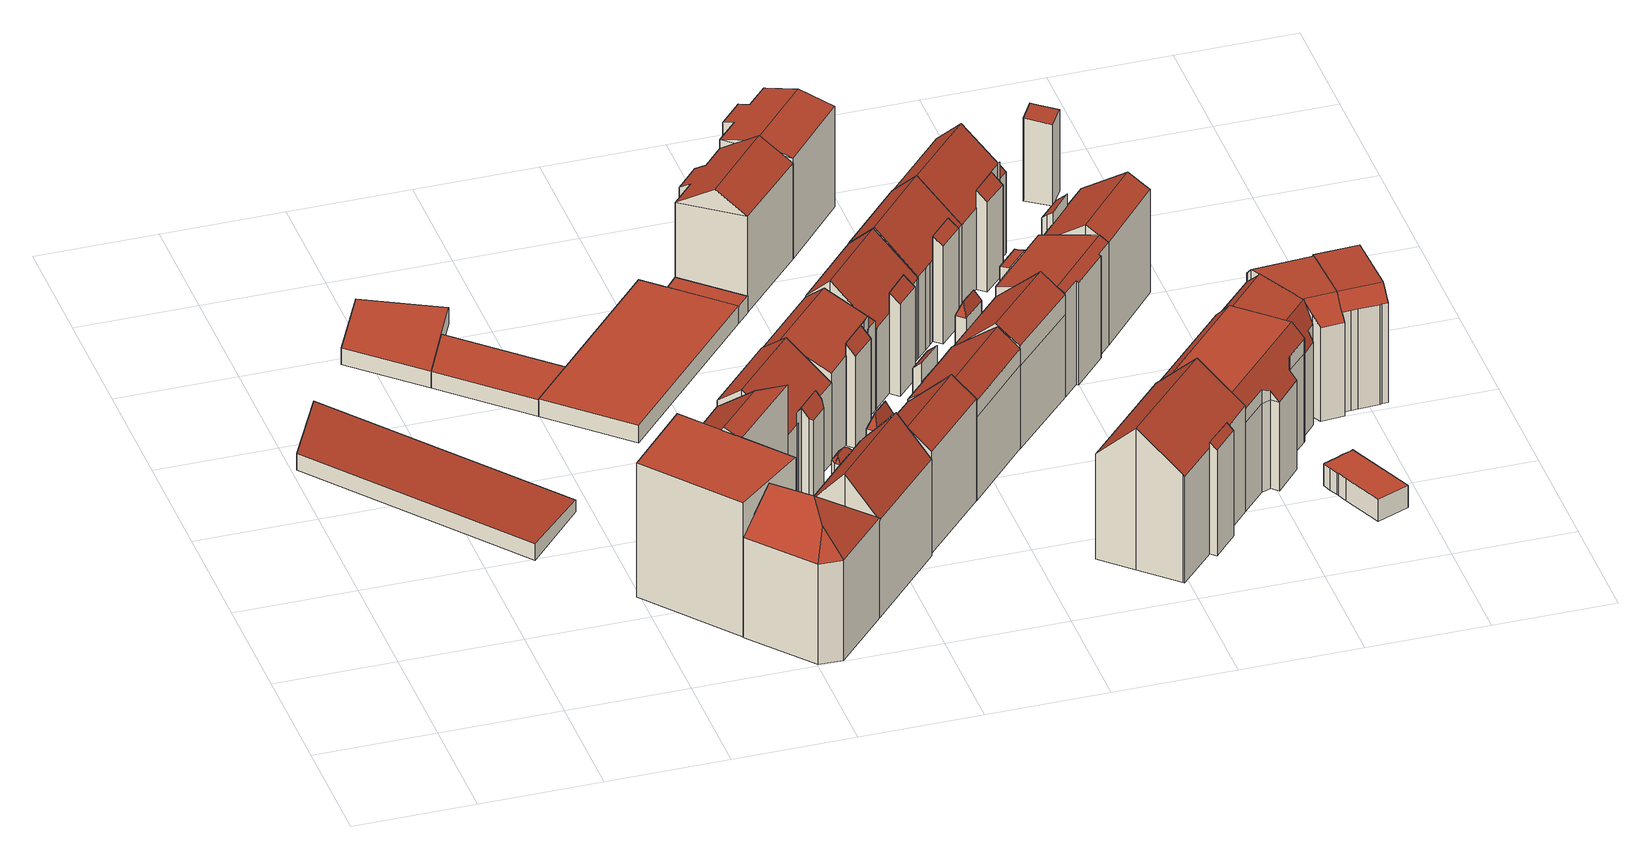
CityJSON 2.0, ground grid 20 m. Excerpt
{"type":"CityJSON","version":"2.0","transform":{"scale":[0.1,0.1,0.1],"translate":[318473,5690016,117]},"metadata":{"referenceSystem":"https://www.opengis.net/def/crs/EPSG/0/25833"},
"CityObjects":{
"building1":{"type":"Building","attributes":{"Dachtyp_tdc":"tdcPolyFlatRoof","Gemeindeschluessel":14713000,"Dachneigung":3.58,"QualitaetDacherkennung":73,"Geometrietyp2DReferenz":"3000","function":"31001_2000","roofType":"2100","measuredHeight":3},"geometry":[{"type":"MultiSurface","lod":"2","boundaries":[[[0,1,2,3]],[[1,4,5,2]],[[4,6,7,5]],[[6,0,3,7]],[[6,4,1,0]],[[3,2,5,7]]],"semantics":{"surfaces":[{"type":"WallSurface"},{"type":"RoofSurface"},{"type":"GroundSurface"}],"values":[0,0,0,0,1,2]}}]},
"building2":{"type":"Building","attributes":{"Gemeindeschluessel":14713000,"Geometrietyp2DReferenz":"3000","function":"31001_9998","roofType":"9999"},"children":["building2-1","building2-2"]},
"building2-1":{"type":"BuildingPart","attributes":{"Dachtyp_tdc":"tdcHipAndGableRoof","Dachneigung":43.99,"QualitaetDacherkennung":14,"Geometrietyp2DReferenz":"3000","roofType":"5000","measuredHeight":25},"parents":["building2"],"geometry":[{"type":"MultiSurface","lod":"2","boundaries":[[[8,9,10,11]],[[9,12,13,10]],[[12,14,15,13]],[[12,9,16]],[[9,8,17,18,16]],[[14,12,16,18,19]],[[11,10,13,15]],[[8,11,15,14]],[[19,18,17]],[[14,19,17,8]]],"semantics":{"surfaces":[{"type":"WallSurface"},{"type":"RoofSurface"},{"type":"GroundSurface"},{"type":"ClosureSurface"}],"values":[0,0,0,1,1,1,2,3,0,3]}}]},
"building2-2":{"type":"BuildingPart","attributes":{"Dachtyp_tdc":"tdcPolyFlatRoof","Dachneigung":0,"QualitaetDacherkennung":38,"Geometrietyp2DReferenz":"3000","roofType":"1000","measuredHeight":24.47},"parents":["building2"],"geometry":[{"type":"MultiSurface","lod":"2","boundaries":[[[20,21,22,23]],[[21,24,25,22]],[[24,26,8,11,25]],[[27,20,23,15,14]],[[27,19,17,26,24,21,20]],[[23,22,25,11,15]],[[14,19,27]],[[17,8,26]],[[14,15,11,8]],[[14,8,17,19]]],"semantics":{"surfaces":[{"type":"WallSurface"},{"type":"RoofSurface"},{"type":"GroundSurface"},{"type":"ClosureSurface"}],"values":[0,0,0,0,1,2,0,0,3,3]}}]},
"building3":{"type":"Building","attributes":{"Gemeindeschluessel":14713000,"Geometrietyp2DReferenz":"3000","function":"31001_9998","roofType":"9999"},"children":["building3-1","building3-2","building3-3"]},
"building3-1":{"type":"BuildingPart","attributes":{"Dachtyp_tdc":"tdcFreeFormRoof","Dachneigung":49.63,"QualitaetDacherkennung":25,"Geometrietyp2DReferenz":"3000","roofType":"5000","measuredHeight":18.82},"parents":["building3"],"geometry":[{"type":"MultiSurface","lod":"2","boundaries":[[[28,29,30,31]],[[29,32,33,30]],[[32,34,35,33]],[[34,36,37,35]],[[36,38,39,37]],[[38,40,41,39]],[[40,42,43,41]],[[44,45,42,40,38,46]],[[38,36,47,46]],[[36,34,48,47]],[[34,32,49,48]],[[32,29,28,50,51,49]],[[51,44,46,47,48,49]],[[31,30,33,35,37,39,41,43,52,53,54]],[[45,43,42]],[[52,43,45,44]],[[53,52,44,51]],[[50,54,53,51]],[[31,54,50,28]]],"semantics":{"surfaces":[{"type":"WallSurface"},{"type":"RoofSurface"},{"type":"GroundSurface"},{"type":"ClosureSurface"}],"values":[0,0,0,0,0,0,0,1,1,1,1,1,1,2,3,3,3,3,3]}}]},
"building3-2":{"type":"BuildingPart","attributes":{"Dachtyp_tdc":"tdcGableRoof","Dachneigung":49.29,"QualitaetDacherkennung":60,"Geometrietyp2DReferenz":"3000","roofType":"3100","measuredHeight":24.41},"parents":["building3"],"geometry":[{"type":"MultiSurface","lod":"2","boundaries":[[[55,56,28,31,57]],[[58,59,60,43,42]],[[59,61,62,60]],[[61,63,64,62]],[[63,65,66,64]],[[65,67,68,66]],[[67,69,70,68]],[[65,63,61,59,58,71,72,56,55,73,74]],[[74,75,69,67,65]],[[76,57,31,54,53,52,43,60,62,64,66,68,70]],[[73,77,74]],[[55,57,76,77,73]],[[50,28,56,72]],[[50,54,31,28]],[[71,45,44,51,50,72]],[[45,43,52,44]],[[44,52,53,51]],[[51,53,54,50]],[[58,42,45,71]],[[42,43,45]],[[77,75,74]],[[70,69,75,77,76]]],"semantics":{"surfaces":[{"type":"WallSurface"},{"type":"RoofSurface"},{"type":"GroundSurface"},{"type":"ClosureSurface"}],"values":[0,0,0,0,0,0,0,1,1,2,0,3,0,3,0,3,3,3,0,3,0,3]}}]},
"building3-3":{"type":"BuildingPart","attributes":{"Dachtyp_tdc":"tdcFreeFormRoof","Dachneigung":40.42,"QualitaetDacherkennung":29,"Geometrietyp2DReferenz":"3000","roofType":"5000","measuredHeight":24.44},"parents":["building3"],"geometry":[{"type":"MultiSurface","lod":"2","boundaries":[[[78,79,80,81]],[[79,82,83,80]],[[82,84,85,83]],[[84,86,87,85]],[[86,88,55,57,87]],[[89,90,91,70,69]],[[90,92,93,91]],[[92,94,95,93]],[[94,96,97,95]],[[96,78,81,97]],[[92,90,98]],[[90,89,99,98]],[[89,75,77,73,88,86,84,82,79,78,96,99]],[[96,94,92,98,99]],[[81,80,83,85,87,57,76,70,91,93,95,97]],[[69,75,89]],[[73,55,88]],[[76,57,55,73,77]],[[69,70,76,77,75]]],"semantics":{"surfaces":[{"type":"WallSurface"},{"type":"RoofSurface"},{"type":"GroundSurface"},{"type":"ClosureSurface"}],"values":[0,0,0,0,0,0,0,0,0,0,1,1,1,1,2,0,0,3,3]}}]},
"building4":{"type":"Building","attributes":{"Gemeindeschluessel":14713000,"Geometrietyp2DReferenz":"3000","function":"31001_9998","roofType":"9999"},"children":["building4-1","building4-2","building4-3","building4-4"]},
"building4-1":{"type":"BuildingPart","attributes":{"Dachtyp_tdc":"tdcPolyFlatRoof","Dachneigung":0,"QualitaetDacherkennung":16,"Geometrietyp2DReferenz":"3000","roofType":"1000","measuredHeight":3.11},"parents":["building4"],"geometry":[{"type":"MultiSurface","lod":"2","boundaries":[[[100,101,102,103]],[[104,105,106,107]],[[105,100,103,106]],[[105,104,101,100]],[[103,102,107,106]],[[107,102,101,104]]],"semantics":{"surfaces":[{"type":"WallSurface"},{"type":"RoofSurface"},{"type":"GroundSurface"},{"type":"ClosureSurface"}],"values":[0,0,0,1,2,3]}}]},
"building4-2":{"type":"BuildingPart","attributes":{"Dachtyp_tdc":"tdcPolyFlatRoof","Dachneigung":0,"QualitaetDacherkennung":16,"Geometrietyp2DReferenz":"3000","roofType":"1000","measuredHeight":3.15},"parents":["building4"],"geometry":[{"type":"MultiSurface","lod":"2","boundaries":[[[108,109,110,102,101]],[[109,111,112,113,110]],[[114,115,116,117,118]],[[115,119,104,107,116]],[[119,115,114,111,109,108]],[[102,110,113,117,116,107]],[[118,112,111,114]],[[118,117,113,112]],[[101,104,119,108]],[[101,102,107,104]]],"semantics":{"surfaces":[{"type":"WallSurface"},{"type":"RoofSurface"},{"type":"GroundSurface"},{"type":"ClosureSurface"}],"values":[0,0,0,0,1,2,0,3,0,3]}}]},
"building4-3":{"type":"BuildingPart","attributes":{"Dachtyp_tdc":"tdcPolyFlatRoof","Dachneigung":0,"QualitaetDacherkennung":29,"Geometrietyp2DReferenz":"3000","roofType":"1000","measuredHeight":3},"parents":["building4"],"geometry":[{"type":"MultiSurface","lod":"2","boundaries":[[[120,121,122,123]],[[120,124,125,121]],[[124,126,127,125]],[[126,128,129,127]],[[128,126,124,120,123]],[[122,121,125,127,129]],[[123,122,129,128]]],"semantics":{"surfaces":[{"type":"WallSurface"},{"type":"RoofSurface"},{"type":"GroundSurface"},{"type":"ClosureSurface"}],"values":[0,0,0,0,1,2,3]}}]},
"building4-4":{"type":"BuildingPart","attributes":{"Dachtyp_tdc":"tdcPolyFlatRoof","Dachneigung":0,"QualitaetDacherkennung":75,"Geometrietyp2DReferenz":"3000","roofType":"1000","measuredHeight":3},"parents":["building4"],"geometry":[{"type":"MultiSurface","lod":"2","boundaries":[[[112,123,122,113]],[[128,118,117,129]],[[118,128,123,112]],[[113,122,129,117]],[[129,122,123,128]],[[113,117,118,112]]],"semantics":{"surfaces":[{"type":"WallSurface"},{"type":"RoofSurface"},{"type":"GroundSurface"},{"type":"ClosureSurface"}],"values":[0,0,1,2,3,3]}}]},
"building5":{"type":"Building","attributes":{"Gemeindeschluessel":14713000,"Geometrietyp2DReferenz":"3000","function":"31001_9998","roofType":"9999"},"children":["building5-1","building5-2"]},
"building5-1":{"type":"BuildingPart","attributes":{"Dachtyp_tdc":"tdcGableRoof","Dachneigung":38.69,"QualitaetDacherkennung":55,"Geometrietyp2DReferenz":"3000","roofType":"3100","measuredHeight":20.62},"parents":["building5"],"geometry":[{"type":"MultiSurface","lod":"2","boundaries":[[[130,131,132,133]],[[131,134,135,132]],[[134,136,137,135]],[[136,138,139,137]],[[138,140,141,139]],[[140,142,143,141]],[[142,144,145,143]],[[144,146,147,145]],[[140,138,136,134]],[[134,131,130,146,144,142,140]],[[147,133,132,135,137,139,141,143,145]],[[133,147,146,130]]],"semantics":{"surfaces":[{"type":"WallSurface"},{"type":"RoofSurface"},{"type":"GroundSurface"},{"type":"ClosureSurface"}],"values":[0,0,0,0,0,0,0,0,1,1,2,3]}}]},
"building5-2":{"type":"BuildingPart","attributes":{"Dachtyp_tdc":"tdcPolyFlatRoof","Dachneigung":48.21,"QualitaetDacherkennung":43,"Geometrietyp2DReferenz":"3000","roofType":"2100","measuredHeight":16.77},"parents":["building5"],"geometry":[{"type":"MultiSurface","lod":"2","boundaries":[[[148,149,150,151]],[[149,152,130,133,150]],[[153,154,155,147,146]],[[154,156,157,155]],[[156,158,159,157]],[[158,148,151,159]],[[158,156,154,153,152,149,148]],[[151,150,133,147,155,157,159]],[[146,130,152,153]],[[146,147,133,130]]],"semantics":{"surfaces":[{"type":"WallSurface"},{"type":"RoofSurface"},{"type":"GroundSurface"},{"type":"ClosureSurface"}],"values":[0,0,0,0,0,0,1,2,0,3]}}]},
"building6":{"type":"Building","attributes":{"Gemeindeschluessel":14713000,"Geometrietyp2DReferenz":"3000","function":"31001_9998","roofType":"9999"},"children":["building6-1","building6-2"]},
"building6-1":{"type":"BuildingPart","attributes":{"Dachtyp_tdc":"tdcGableRoof","Dachneigung":43.84,"QualitaetDacherkennung":47,"Geometrietyp2DReferenz":"3000","roofType":"3100","measuredHeight":21.69},"parents":["building6"],"geometry":[{"type":"MultiSurface","lod":"2","boundaries":[[[160,161,162,163]],[[161,164,165,162]],[[164,166,167,165]],[[168,169,170,171]],[[169,172,173,170]],[[172,174,175,173]],[[174,176,177,175]],[[176,160,163,177]],[[172,169,168,166,164,161,160]],[[160,176,174,172]],[[163,162,165,167,171,170,173,175,177]],[[171,167,166,168]]],"semantics":{"surfaces":[{"type":"WallSurface"},{"type":"RoofSurface"},{"type":"GroundSurface"},{"type":"ClosureSurface"}],"values":[0,0,0,0,0,0,0,0,1,1,2,3]}}]},
"building6-2":{"type":"BuildingPart","attributes":{"Dachtyp_tdc":"tdcFreeFormRoof","Dachneigung":71.15,"QualitaetDacherkennung":25,"Geometrietyp2DReferenz":"3000","roofType":"5000","measuredHeight":18.18},"parents":["building6"],"geometry":[{"type":"MultiSurface","lod":"2","boundaries":[[[178,179,180,167,166]],[[179,181,182,180]],[[181,183,168,171,182]],[[184,183,181]],[[185,184,181,179]],[[185,179,178]],[[184,185,178,183]],[[167,180,182,171]],[[166,168,183,178]],[[166,167,171,168]]],"semantics":{"surfaces":[{"type":"WallSurface"},{"type":"RoofSurface"},{"type":"GroundSurface"},{"type":"ClosureSurface"}],"values":[0,0,0,1,1,1,1,2,0,3]}}]},
"building7":{"type":"Building","attributes":{"Gemeindeschluessel":14713000,"Geometrietyp2DReferenz":"3000","function":"31001_9998","roofType":"9999"},"children":["building7-1","building7-2"]},
"building7-1":{"type":"BuildingPart","attributes":{"Dachtyp_tdc":"tdcGableRoof","Dachneigung":22.22,"QualitaetDacherkennung":36,"Geometrietyp2DReferenz":"3000","roofType":"3100","measuredHeight":19.84},"parents":["building7"],"geometry":[{"type":"MultiSurface","lod":"2","boundaries":[[[186,187,143,188]],[[187,189,190,143]],[[189,191,139,190]],[[191,192,193,139]],[[192,194,195,193]],[[194,196,197,195]],[[196,198,199,197]],[[194,192,191,189]],[[189,187,186,198,196,194]],[[188,143,190,139,193,195,197,199]],[[186,188,199,198]]],"semantics":{"surfaces":[{"type":"WallSurface"},{"type":"RoofSurface"},{"type":"GroundSurface"},{"type":"ClosureSurface"}],"values":[0,0,0,0,0,0,0,1,1,2,3]}}]},
"building7-2":{"type":"BuildingPart","attributes":{"Dachtyp_tdc":"tdcPolyFlatRoof","Dachneigung":48.22,"QualitaetDacherkennung":50,"Geometrietyp2DReferenz":"3000","roofType":"2100","measuredHeight":18.61},"parents":["building7"],"geometry":[{"type":"MultiSurface","lod":"2","boundaries":[[[200,186,188]],[[201,199,198]],[[201,202,203,199]],[[202,204,205,203]],[[204,206,207,205]],[[206,208,209,207]],[[208,200,188,209]],[[208,206,204,202,201,200]],[[188,199,203,205,207,209]],[[198,186,200,201]],[[198,199,188,186]]],"semantics":{"surfaces":[{"type":"WallSurface"},{"type":"RoofSurface"},{"type":"GroundSurface"},{"type":"ClosureSurface"}],"values":[0,0,0,0,0,0,0,1,2,0,3]}}]},
"building8":{"type":"Building","attributes":{"Dachtyp_tdc":"tdcFreeFormRoof","Gemeindeschluessel":14713000,"Dachneigung":32.66,"QualitaetDacherkennung":63,"Geometrietyp2DReferenz":"3000","function":"31001_9998","roofType":"5000","measuredHeight":20.8},"geometry":[{"type":"MultiSurface","lod":"2","boundaries":[[[210,211,212,213]],[[211,214,215,212]],[[214,216,217,215]],[[216,218,219,217]],[[218,220,221,219]],[[220,222,223,221]],[[222,224,225,223]],[[224,210,213,225]],[[226,220,218,216,214,211,210,227]],[[224,222,226,227]],[[222,220,226]],[[210,224,227]],[[213,212,215,217,219,221,223,225]]],"semantics":{"surfaces":[{"type":"WallSurface"},{"type":"RoofSurface"},{"type":"GroundSurface"}],"values":[0,0,0,0,0,0,0,0,1,1,0,0,2]}}]},
"building9":{"type":"Building","attributes":{"Gemeindeschluessel":14713000,"Geometrietyp2DReferenz":"3000","function":"31001_9998","roofType":"9999"},"children":["building9-1","building9-2"]},
"building9-1":{"type":"BuildingPart","attributes":{"Dachtyp_tdc":"tdcGableRoof","Dachneigung":37.8,"QualitaetDacherkennung":38,"Geometrietyp2DReferenz":"3000","roofType":"3100","measuredHeight":21.15},"parents":["building9"],"geometry":[{"type":"MultiSurface","lod":"2","boundaries":[[[228,229,230]],[[231,232,233,234,235,236,237,238]],[[239,240,232,231]],[[240,241,233,232]],[[241,242,234,233]],[[242,243,235,234]],[[243,228,236,235]],[[228,230,237,236]],[[230,244,238,237]],[[244,229,228,245,246,247,248,249]],[[250,246,245,251]],[[242,250,251,243]],[[243,251,245,228]],[[241,247,246,250,242]],[[239,249,248,240]],[[244,249,239]],[[240,248,247,241]],[[230,229,244]],[[239,231,238,244]]],"semantics":{"surfaces":[{"type":"WallSurface"},{"type":"GroundSurface"},{"type":"RoofSurface"},{"type":"ClosureSurface"}],"values":[0,1,0,0,0,0,0,0,0,2,2,0,0,0,0,0,0,0,3]}}]},
"building9-2":{"type":"BuildingPart","attributes":{"Dachtyp_tdc":"tdcPolyFlatRoof","Dachneigung":44.53,"QualitaetDacherkennung":25,"Geometrietyp2DReferenz":"3000","roofType":"2100","measuredHeight":18.75},"parents":["building9"],"geometry":[{"type":"MultiSurface","lod":"2","boundaries":[[[252,253,239,231,254]],[[255,256,257,238,244]],[[256,252,254,257]],[[256,255,253,252]],[[254,231,238,257]],[[244,239,253,255]],[[244,238,231,239]]],"semantics":{"surfaces":[{"type":"WallSurface"},{"type":"RoofSurface"},{"type":"GroundSurface"},{"type":"ClosureSurface"}],"values":[0,0,0,1,2,0,3]}}]},
"building10":{"type":"Building","attributes":{"Gemeindeschluessel":14713000,"Geometrietyp2DReferenz":"3000","function":"31001_9998","roofType":"9999"},"children":["building10-1","building10-2"]},
"building10-1":{"type":"BuildingPart","attributes":{"Dachtyp_tdc":"tdcGableRoof","Dachneigung":41.96,"QualitaetDacherkennung":54,"Geometrietyp2DReferenz":"3000","roofType":"3100","measuredHeight":21.37},"parents":["building10"],"geometry":[{"type":"MultiSurface","lod":"2","boundaries":[[[258,259,260,261]],[[259,262,263,260]],[[262,264,265,263]],[[266,267,268,269]],[[267,270,197,268]],[[270,271,272,197]],[[271,273,193,272]],[[273,274,275,193]],[[274,258,261,275]],[[271,270,267,266,276,264,262,259,258]],[[258,274,273,271]],[[261,260,263,265,277,269,268,197,272,193,275]],[[277,265,264,276]],[[266,269,277,276]]],"semantics":{"surfaces":[{"type":"WallSurface"},{"type":"RoofSurface"},{"type":"GroundSurface"},{"type":"ClosureSurface"}],"values":[0,0,0,0,0,0,0,0,0,1,1,2,3,3]}}]},
"building10-2":{"type":"BuildingPart","attributes":{"Dachtyp_tdc":"tdcPolyFlatRoof","Dachneigung":41.99,"QualitaetDacherkennung":44,"Geometrietyp2DReferenz":"3000","roofType":"2100","measuredHeight":18.37},"parents":["building10"],"geometry":[{"type":"MultiSurface","lod":"2","boundaries":[[[278,279,266,269,280]],[[281,282,283,265,264]],[[282,278,280,283]],[[282,281,284,279,278]],[[280,269,277,265,283]],[[276,266,279,284]],[[276,277,269,266]],[[281,264,276,284]],[[264,265,277,276]]],"semantics":{"surfaces":[{"type":"WallSurface"},{"type":"RoofSurface"},{"type":"GroundSurface"},{"type":"ClosureSurface"}],"values":[0,0,0,1,2,0,3,0,3]}}]},
"building11":{"type":"Building","attributes":{"Dachtyp_tdc":"tdcFreeFormRoof","Gemeindeschluessel":14713000,"Dachneigung":14.05,"QualitaetDacherkennung":75,"Geometrietyp2DReferenz":"3000","function":"31001_9998","roofType":"5000","measuredHeight":19.74},"geometry":[{"type":"MultiSurface","lod":"2","boundaries":[[[285,286,287,221]],[[286,288,289,287]],[[288,290,291,289]],[[290,292,293,291]],[[292,294,295,293]],[[294,296,297,295]],[[296,298,299,297]],[[298,300,223,299]],[[300,285,221,223]],[[300,298,301,302]],[[301,296,294,292,290,288,286,285,302]],[[298,296,301]],[[285,300,302]],[[221,287,289,291,293,295,297,299,223]]],"semantics":{"surfaces":[{"type":"WallSurface"},{"type":"RoofSurface"},{"type":"GroundSurface"}],"values":[0,0,0,0,0,0,0,0,0,1,1,0,0,2]}}]},
"building12":{"type":"Building","attributes":{"Gemeindeschluessel":14713000,"Geometrietyp2DReferenz":"3000","function":"31001_9998","roofType":"9999"},"children":["building12-1","building12-2"]},
"building12-1":{"type":"BuildingPart","attributes":{"Dachtyp_tdc":"tdcGableRoof","Dachneigung":42.07,"QualitaetDacherkennung":59,"Geometrietyp2DReferenz":"3000","roofType":"3100","measuredHeight":21.67},"parents":["building12"],"geometry":[{"type":"MultiSurface","lod":"2","boundaries":[[[303,304,305,306]],[[304,307,308,305]],[[307,309,310,308]],[[309,311,312,310]],[[311,313,314,312]],[[313,315,316,314]],[[315,317,318,319,320,307,321,303]],[[322,320,319,323]],[[309,322,323,311]],[[311,323,319,318,313]],[[307,320,322,309]],[[303,321,304]],[[304,321,307]],[[313,318,317,315]],[[306,305,308,310,312,314,316]],[[306,316,315,303]]],"semantics":{"surfaces":[{"type":"WallSurface"},{"type":"RoofSurface"},{"type":"GroundSurface"},{"type":"ClosureSurface"}],"values":[0,0,0,0,0,0,1,1,0,0,0,0,0,0,2,3]}}]},
"building12-2":{"type":"BuildingPart","attributes":{"Dachtyp_tdc":"tdcFreeFormRoof","Dachneigung":66.13,"QualitaetDacherkennung":23,"Geometrietyp2DReferenz":"3000","roofType":"5000","measuredHeight":19.52},"parents":["building12"],"geometry":[{"type":"MultiSurface","lod":"2","boundaries":[[[324,325,326]],[[327,324,326,328]],[[316,329,330,306]],[[326,325,329,316,315]],[[325,331,330,329]],[[331,328,303,306,330]],[[327,328,331]],[[324,327,331,325]],[[315,303,328,326]],[[315,316,306,303]]],"semantics":{"surfaces":[{"type":"RoofSurface"},{"type":"GroundSurface"},{"type":"WallSurface"},{"type":"ClosureSurface"}],"values":[0,0,1,2,2,2,0,0,2,3]}}]},
"building13":{"type":"Building","attributes":{"Gemeindeschluessel":14713000,"Geometrietyp2DReferenz":"3000","function":"31001_9998","roofType":"9999"},"children":["building13-1","building13-2"]},
"building13-1":{"type":"BuildingPart","attributes":{"Dachtyp_tdc":"tdcPolyFlatRoof","Dachneigung":35.96,"QualitaetDacherkennung":47,"Geometrietyp2DReferenz":"3000","roofType":"2100","measuredHeight":19.1},"parents":["building13"],"geometry":[{"type":"MultiSurface","lod":"2","boundaries":[[[332,333,334,335,336]],[[337,338,339,340,341]],[[338,332,336,339]],[[338,337,333,332]],[[336,335,340,339]],[[341,334,333,337]],[[341,340,335,334]]],"semantics":{"surfaces":[{"type":"WallSurface"},{"type":"RoofSurface"},{"type":"GroundSurface"},{"type":"ClosureSurface"}],"values":[0,0,0,1,2,0,3]}}]},
"building13-2":{"type":"BuildingPart","attributes":{"Dachtyp_tdc":"tdcGableRoof","Dachneigung":42.05,"QualitaetDacherkennung":52,"Geometrietyp2DReferenz":"3000","roofType":"3100","measuredHeight":21.52},"parents":["building13"],"geometry":[{"type":"MultiSurface","lod":"2","boundaries":[[[342,343,344,345]],[[343,346,347,344]],[[346,341,340,347]],[[334,348,349,335]],[[348,350,351,349]],[[350,352,260,351]],[[352,353,354,260]],[[353,355,275,354]],[[355,356,357,275]],[[356,342,345,357]],[[353,352,350,348,334,341,346,343,342]],[[342,356,355,353]],[[345,344,347,340,335,349,351,260,354,275,357]],[[334,335,340,341]]],"semantics":{"surfaces":[{"type":"WallSurface"},{"type":"RoofSurface"},{"type":"GroundSurface"},{"type":"ClosureSurface"}],"values":[0,0,0,0,0,0,0,0,0,0,1,1,2,3]}}]},
"building14":{"type":"Building","attributes":{"Gemeindeschluessel":14713000,"Geometrietyp2DReferenz":"3000","function":"31001_9998","roofType":"9999"},"children":["building14-1","building14-2"]},
"building14-1":{"type":"BuildingPart","attributes":{"Dachtyp_tdc":"tdcPolyFlatRoof","Dachneigung":39.94,"QualitaetDacherkennung":21,"Geometrietyp2DReferenz":"3000","roofType":"2100","measuredHeight":20.25},"parents":["building14"],"geometry":[{"type":"MultiSurface","lod":"2","boundaries":[[[358,359,360,361]],[[359,362,360]],[[363,364,365,366,367]],[[364,358,361,365]],[[364,363,368,359,358]],[[361,360,366,365]],[[368,369,362,359]],[[369,366,360,362]],[[363,367,369,368]],[[367,366,369]]],"semantics":{"surfaces":[{"type":"WallSurface"},{"type":"RoofSurface"},{"type":"GroundSurface"},{"type":"ClosureSurface"}],"values":[0,0,0,0,1,2,0,3,0,3]}}]},
"building14-2":{"type":"BuildingPart","attributes":{"Dachtyp_tdc":"tdcGableRoof","Dachneigung":38.49,"QualitaetDacherkennung":33,"Geometrietyp2DReferenz":"3000","roofType":"3100","measuredHeight":25.64},"parents":["building14"],"geometry":[{"type":"MultiSurface","lod":"2","boundaries":[[[362,370,371,360]],[[370,372,373,371]],[[372,374,375,373]],[[374,376,377,375]],[[376,378,379,377]],[[378,380,381,379]],[[380,382,383,381]],[[382,367,366,383]],[[380,378,376,374]],[[374,372,370,362,369,367,382,380]],[[360,371,373,375,377,379,381,383,366]],[[362,360,366,369]],[[366,367,369]]],"semantics":{"surfaces":[{"type":"WallSurface"},{"type":"RoofSurface"},{"type":"GroundSurface"},{"type":"ClosureSurface"}],"values":[0,0,0,0,0,0,0,0,1,1,2,3,3]}}]},
"building15":{"type":"Building","attributes":{"Gemeindeschluessel":14713000,"Geometrietyp2DReferenz":"3000","function":"31001_9998","roofType":"9999"},"children":["building15-1","building15-2"]},
"building15-1":{"type":"BuildingPart","attributes":{"Dachtyp_tdc":"tdcPolyFlatRoof","Dachneigung":9.57,"QualitaetDacherkennung":28,"Geometrietyp2DReferenz":"3000","roofType":"2100","measuredHeight":17.06},"parents":["building15"],"geometry":[{"type":"MultiSurface","lod":"2","boundaries":[[[384,385,386,387,388]],[[385,389,390,386]],[[389,391,392,390]],[[391,393,394,395,392]],[[393,391,389,385,384]],[[387,386,390,392,395]],[[384,388,394,393]],[[388,387,395,394]]],"semantics":{"surfaces":[{"type":"WallSurface"},{"type":"RoofSurface"},{"type":"GroundSurface"},{"type":"ClosureSurface"}],"values":[0,0,0,0,1,2,0,3]}}]},
"building15-2":{"type":"BuildingPart","attributes":{"Dachtyp_tdc":"tdcGableRoof","Dachneigung":15.75,"QualitaetDacherkennung":38,"Geometrietyp2DReferenz":"3000","roofType":"3100","measuredHeight":19.72},"parents":["building15"],"geometry":[{"type":"MultiSurface","lod":"2","boundaries":[[[394,396,397,395]],[[396,398,399,397]],[[398,400,401,399]],[[400,402,403,401]],[[402,404,405,403]],[[404,406,407,405]],[[406,408,409,407]],[[408,410,411,409]],[[410,412,413,411]],[[412,414,310,413]],[[414,415,416,310]],[[415,417,308,416]],[[417,418,387,308]],[[418,388,387]],[[415,414,412,410,408,406,404,402]],[[402,400,398,396,394,388,418,417,415]],[[395,397,399,401,403,405,407,409,411,413,310,416,308,387]],[[394,395,387,388]]],"semantics":{"surfaces":[{"type":"WallSurface"},{"type":"RoofSurface"},{"type":"GroundSurface"},{"type":"ClosureSurface"}],"values":[0,0,0,0,0,0,0,0,0,0,0,0,0,0,1,1,2,3]}}]},
"building16":{"type":"Building","attributes":{"Gemeindeschluessel":14713000,"Geometrietyp2DReferenz":"3000","function":"31001_9998","roofType":"9999"},"children":["building16-1","building16-2"]},
"building16-1":{"type":"BuildingPart","attributes":{"Dachtyp_tdc":"tdcGableRoof","Dachneigung":41.78,"QualitaetDacherkennung":59,"Geometrietyp2DReferenz":"3000","roofType":"3100","measuredHeight":21.43},"parents":["building16"],"geometry":[{"type":"MultiSurface","lod":"2","boundaries":[[[419,420,421]],[[420,422,344,421]],[[422,423,345,344]],[[423,424,357,345]],[[424,425,426,357]],[[425,427,428,426]],[[427,429,430,428]],[[429,431,432,430]],[[427,425,424,423]],[[423,422,420,419,431,429,427]],[[421,344,345,357,426,428,430,432]],[[419,421,432,431]]],"semantics":{"surfaces":[{"type":"WallSurface"},{"type":"RoofSurface"},{"type":"GroundSurface"},{"type":"ClosureSurface"}],"values":[0,0,0,0,0,0,0,0,1,1,2,3]}}]},
"building16-2":{"type":"BuildingPart","attributes":{"Dachtyp_tdc":"tdcPolyFlatRoof","Dachneigung":42.97,"QualitaetDacherkennung":29,"Geometrietyp2DReferenz":"3000","roofType":"2100","measuredHeight":17.98},"parents":["building16"],"geometry":[{"type":"MultiSurface","lod":"2","boundaries":[[[433,434,435,432]],[[434,436,437,435]],[[436,438,439,437]],[[438,440,421,439]],[[440,419,421]],[[433,432,431]],[[440,438,436,434,433]],[[435,437,439,421,432]],[[431,419,440,433]],[[431,432,421,419]]],"semantics":{"surfaces":[{"type":"WallSurface"},{"type":"RoofSurface"},{"type":"GroundSurface"},{"type":"ClosureSurface"}],"values":[0,0,0,0,0,0,1,2,0,3]}}]},
"building17":{"type":"Building","attributes":{"Dachtyp_tdc":"tdcFreeFormRoof","Gemeindeschluessel":14713000,"Dachneigung":0.315,"QualitaetDacherkennung":60,"Geometrietyp2DReferenz":"3000","function":"31001_9998","roofType":"5000","measuredHeight":21.14},"geometry":[{"type":"MultiSurface","lod":"2","boundaries":[[[441,442,443,444]],[[442,445,446,443]],[[445,447,448,446]],[[447,449,450,448]],[[449,451,452,450]],[[451,453,454,452]],[[453,455,456,454]],[[455,457,458,456]],[[457,459,460,458]],[[459,461,462,460]],[[461,463,464,462]],[[463,465,466,464]],[[465,467,383,466]],[[467,468,379,383]],[[468,441,444,379]],[[469,470,471,472]],[[473,474,475,476,477,478,479,480,481,482,461,483,484]],[[478,485,472,471,479]],[[442,472,485,445]],[[445,485,478,477,447]],[[455,473,484,457]],[[457,484,483,459]],[[459,483,461]],[[461,482,463]],[[463,482,481,465]],[[465,481,480,467]],[[467,480,479,471,470,468]],[[447,477,476,449]],[[449,476,475,451]],[[451,475,474,453]],[[453,474,473,455]],[[441,469,472,442]],[[468,470,469,441]],[[444,443,446,448,450,452,454,456,458,460,462,464,466,383,379]]],"semantics":{"surfaces":[{"type":"WallSurface"},{"type":"RoofSurface"},{"type":"GroundSurface"}],"values":[0,0,0,0,0,0,0,0,0,0,0,0,0,0,0,1,1,1,0,0,0,0,0,0,0,0,0,0,0,0,0,0,0,2]}}]},
"building18":{"type":"Building","attributes":{"Gemeindeschluessel":14713000,"Geometrietyp2DReferenz":"3000","function":"31001_9998","roofType":"9999"},"children":["building18-1","building18-2"]},
"building18-1":{"type":"BuildingPart","attributes":{"Dachtyp_tdc":"tdcPolyFlatRoof","Dachneigung":40.55,"QualitaetDacherkennung":25,"Geometrietyp2DReferenz":"3000","roofType":"2100","measuredHeight":17.7},"parents":["building18"],"geometry":[{"type":"MultiSurface","lod":"2","boundaries":[[[486,487,488,489,490]],[[487,491,492,488]],[[491,493,494,492]],[[493,495,496,497,494]],[[493,491,487,486,498,495]],[[497,499,489,488,492,494]],[[500,496,495,498]],[[500,499,497,496]],[[486,490,500,498]],[[490,489,499,500]]],"semantics":{"surfaces":[{"type":"WallSurface"},{"type":"RoofSurface"},{"type":"GroundSurface"},{"type":"ClosureSurface"}],"values":[0,0,0,0,1,2,0,3,0,3]}}]},
"building18-2":{"type":"BuildingPart","attributes":{"Dachtyp_tdc":"tdcGableRoof","Dachneigung":33.8,"QualitaetDacherkennung":34,"Geometrietyp2DReferenz":"3000","roofType":"3100","measuredHeight":20.78},"parents":["building18"],"geometry":[{"type":"MultiSurface","lod":"2","boundaries":[[[501,490,489,502]],[[496,503,504,497]],[[503,505,506,504]],[[505,507,508,506]],[[507,509,405,508]],[[509,510,511,405]],[[510,512,401,511]],[[512,513,514,401]],[[513,501,502,514]],[[510,509,507,505]],[[505,503,496,500,490,501,513,512,510]],[[502,489,499,497,504,506,508,405,511,401,514]],[[499,489,490,500]],[[496,497,499,500]]],"semantics":{"surfaces":[{"type":"WallSurface"},{"type":"RoofSurface"},{"type":"GroundSurface"},{"type":"ClosureSurface"}],"values":[0,0,0,0,0,0,0,0,0,1,1,2,3,3]}}]},
"building19":{"type":"Building","attributes":{"Gemeindeschluessel":14713000,"Dachneigung":90,"Dachorientierung":0,"MittlereTraufHoehe":121.92,"QualitaetDacherkennung":93,"ObjektHoehe":4.05,"BodenHoehe":117.87,"Geometrietyp2DReferenz":"3000","AbsoluteHoehe":121.92,"Dachflaeche":73.89,"function":"31001_9998","roofType":"1000","measuredHeight":4.05,"storeysAboveGround":1},"geometry":[{"type":"MultiSurface","lod":"2","boundaries":[[[515,516,517,518]],[[516,519,520,517]],[[519,521,522,520]],[[521,523,524,522]],[[523,525,526,524]],[[525,527,528,526]],[[527,529,530,528]],[[529,531,532,530]],[[531,533,534,532]],[[533,535,536,534]],[[535,537,538,536]],[[537,515,518,538]],[[537,535,533,531,529,527,525,523,521,519,516,515]],[[518,517,520,522,524,526,528,530,532,534,536,538]]],"semantics":{"surfaces":[{"type":"WallSurface"},{"type":"RoofSurface"},{"type":"GroundSurface"}],"values":[0,0,0,0,0,0,0,0,0,0,0,0,1,2]}}]},
"building20":{"type":"Building","attributes":{"Dachtyp_tdc":"tdcPolyFlatRoof","Gemeindeschluessel":14713000,"Dachneigung":2.75,"QualitaetDacherkennung":75,"Geometrietyp2DReferenz":"3000","function":"31001_9998","roofType":"2100","measuredHeight":15.07},"geometry":[{"type":"MultiSurface","lod":"2","boundaries":[[[539,540,541,542]],[[540,543,544,541]],[[543,545,546,544]],[[545,547,548,546]],[[547,539,542,548]],[[547,545,543,540,539]],[[542,541,544,546,548]]],"semantics":{"surfaces":[{"type":"WallSurface"},{"type":"RoofSurface"},{"type":"GroundSurface"}],"values":[0,0,0,0,0,1,2]}}]},
"building21":{"type":"Building","attributes":{"Gemeindeschluessel":14713000,"Geometrietyp2DReferenz":"3000","function":"31001_9998","roofType":"9999"},"children":["building21-1","building21-2","building21-3"]},
"building21-1":{"type":"BuildingPart","attributes":{"Dachtyp_tdc":"tdcCutGableRoof","Dachneigung":3.21,"QualitaetDacherkennung":66,"Geometrietyp2DReferenz":"3000","roofType":"9999","measuredHeight":21.12},"parents":["building21"],"geometry":[{"type":"MultiSurface","lod":"2","boundaries":[[[549,550,551,552]],[[550,553,554,551]],[[553,555,556,554]],[[555,557,558,556]],[[557,559,560,558]],[[559,561,562,560]],[[561,563,564,562]],[[563,565,566,564]],[[565,567,568,566]],[[553,550,549,569,570]],[[571,572,567,565,563,561,559,557,555]],[[570,573,571,555,553]],[[552,551,554,556,558,560,562,564,566,568,574,575,576]],[[574,568,567,572,571]],[[577,578,573,570]],[[576,575,578,577]],[[575,574,571,573,578]],[[569,577,570]],[[576,577,569,549,552]]],"semantics":{"surfaces":[{"type":"WallSurface"},{"type":"RoofSurface"},{"type":"GroundSurface"},{"type":"ClosureSurface"}],"values":[0,0,0,0,0,0,0,0,0,1,1,1,2,3,0,3,3,0,3]}}]},
"building21-2":{"type":"BuildingPart","attributes":{"Dachtyp_tdc":"tdcFreeFormRoof","Dachneigung":2.97,"QualitaetDacherkennung":61,"Geometrietyp2DReferenz":"3000","roofType":"5000","measuredHeight":21.09},"parents":["building21"],"geometry":[{"type":"MultiSurface","lod":"2","boundaries":[[[567,579,580,568]],[[579,581,582,580]],[[581,583,584,582]],[[583,585,584]],[[586,587,588,589,590]],[[587,591,592,588]],[[591,593,594,592]],[[593,595,596,594]],[[595,597,598,596]],[[597,549,552,598]],[[599,600,601,583,581,579,567,572,571]],[[578,577,569,549,597,595,593,591,587,586,602]],[[571,573,578,602,603,599]],[[568,580,582,584,604,605,606,607,589,588,592,594,596,598,552,576,575,574]],[[601,585,583]],[[605,604,600,599]],[[604,584,585,601,600]],[[608,603,602]],[[607,606,603,608]],[[606,605,599,603]],[[586,590,608,602]],[[607,608,590,589]],[[575,576,577,578]],[[576,552,549,569,577]],[[571,574,571,573]],[[575,578,573,571,574]],[[567,568,574,571,572]]],"semantics":{"surfaces":[{"type":"WallSurface"},{"type":"RoofSurface"},{"type":"GroundSurface"},{"type":"ClosureSurface"}],"values":[0,0,0,0,0,0,0,0,0,0,1,1,1,2,0,3,3,0,3,3,0,3,3,3,0,3,3]}}]},
"building21-3":{"type":"BuildingPart","attributes":{"Dachtyp_tdc":"tdcCutGableRoof","Dachneigung":3.04,"QualitaetDacherkennung":61,"Geometrietyp2DReferenz":"3000","roofType":"9999","measuredHeight":21.06},"parents":["building21"],"geometry":[{"type":"MultiSurface","lod":"2","boundaries":[[[585,609,610,584]],[[609,611,612,610]],[[611,613,614,612]],[[613,615,616,614]],[[615,617,618,616]],[[617,619,620,618]],[[619,590,589,620]],[[615,613,611,609,585,601,621]],[[622,603,608,590,619,617]],[[621,622,617,615]],[[584,610,612,614,616,618,620,589,607,606,605,604]],[[606,607,608,603]],[[607,589,590,608]],[[621,600,599,603,622]],[[600,604,605,599]],[[606,603,599,605]],[[601,600,621]],[[604,600,601,585,584]]],"semantics":{"surfaces":[{"type":"WallSurface"},{"type":"RoofSurface"},{"type":"GroundSurface"},{"type":"ClosureSurface"}],"values":[0,0,0,0,0,0,0,1,1,1,2,3,3,0,3,3,0,3]}}]}
},
"vertices":[
[374,498,28],[277,393,36],[277,393,6],[374,498,6],[7,731,36],[7,731,6],[77,869,28],[77,869,6],
[492,364,173],[589,472,171],[589,472,4],[492,364,4],[675,392,245],[675,392,4],[565,275,245],[565,275,4],[620,379,254],[542,303,248],[545,299,254],[558,283,248],
[627,199,248],[515,106,248],[515,106,4],[627,199,4],[394,256,248],[394,256,4],[492,364,248],[565,275,248],
[711,250,174],[714,254,181],[714,254,3],[711,250,3],[708,260,181],[708,260,3],[706,270,181],[706,270,3],[725,291,181],[725,291,3],[738,291,181],[738,291,3],[744,286,181],[744,286,3],[750,291,172],[750,291,3],[745,285,181],[750,291,171],[736,285,188],[729,282,191],[716,267,191],[715,264,189],[711,249,173],[715,253,181],[745,285,3],[715,253,3],[711,249,3],
[644,176,182],[711,250,181],[644,176,3],[750,291,181],[762,304,182],[762,304,3],[766,308,181],[766,308,3],[767,307,183],[767,307,3],[808,269,247],[808,269,3],[851,229,179],[851,229,3],[727,95,180],[727,95,3],[750,291,182],[711,249,182],[646,174,185],[685,136,247],[724,98,185],[685,136,3],[685,136,185],
[624,196,185],[627,199,181],[627,199,3],[624,196,3],[631,194,181],[631,194,3],[628,191,185],[628,191,3],[643,177,185],[643,177,3],[644,176,185],[727,95,185],[641,2,185],[641,2,3],[601,3,185],[601,3,3],[515,106,185],[515,106,3],[570,151,244],[570,151,3],[622,46,222],[623,92,248],
[781,930,36],[760,908,36],[760,908,5],[781,930,5],[672,988,36],[692,1011,36],[692,1011,5],[672,988,5],
[760,908,37],[520,647,37],[520,647,5],[398,760,37],[398,760,35],[398,760,5],[464,832,37],[637,1020,37],[637,1020,5],[464,832,5],[464,832,35],[672,988,37],
[156,982,35],[156,982,5],[266,881,5],[266,881,35],[216,1101,35],[216,1101,5],[343,1037,35],[343,1037,5],[311,973,35],[311,973,5],
[697,416,152],[675,392,152],[675,392,7],[697,416,7],[619,444,213],[619,444,7],[589,472,182],[589,472,7],[695,587,182],[695,587,7],[725,559,213],[725,559,7],[781,507,152],[781,507,7],[741,465,152],[741,465,7],[742,465,152],[742,465,7],
[717,417,158],[708,427,173],[708,427,7],[717,417,7],[697,416,174],[742,465,174],[749,457,162],[749,457,7],[749,445,153],[749,445,7],[724,418,153],[724,418,7],
[821,257,225],[767,307,154],[767,307,8],[821,257,8],[782,324,154],[782,324,8],[803,346,154],[803,346,8],[840,386,154],[874,422,154],[874,422,8],[840,386,8],[928,372,225],[928,372,8],[958,344,193],[958,344,8],[851,229,193],[851,229,8],
[803,346,163],[789,359,163],[789,359,8],[827,398,163],[827,398,8],[840,386,163],[827,385,189],[803,359,190],
[815,545,170],[781,507,170],[815,545,7],[718,566,205],[718,566,7],[695,587,180],[800,700,180],[800,700,7],[823,679,205],[823,679,7],[885,621,170],[885,621,7],[869,604,170],[869,604,7],
[815,545,193],[869,604,193],[858,591,193],[858,591,7],[851,584,193],[851,584,7],[863,572,174],[863,572,7],[827,533,174],[827,533,7],
[692,1011,172],[729,1051,172],[729,1051,6],[692,1011,6],[715,1064,160],[715,1064,6],[752,1105,161],[752,1105,6],[766,1092,173],[766,1092,6],[799,1128,173],[799,1128,6],[889,1047,180],[889,1047,6],[781,930,181],[781,930,6],[848,1085,214],[741,967,214],
[874,422,158],[909,459,159],[909,459,158],[944,497,7],[945,497,7],[979,535,7],[1063,459,7],[958,344,7],[874,422,7],[909,459,7],[908,459,7],[944,497,158],[945,497,158],[979,535,158],[1063,459,158],[958,344,158],[908,459,159],[931,370,218],[1035,484,218],[979,535,159],[945,497,160],[944,497,159],[1063,459,188],[958,344,188],
[932,508,179],[944,497,194],[932,508,7],[908,459,194],[897,470,179],[897,470,7],
[934,787,221],[989,735,153],[989,735,7],[934,787,7],[986,732,153],[986,732,7],[954,696,153],[954,696,7],[919,658,153],[889,625,153],[889,625,7],[919,658,7],[885,621,153],[830,672,221],[830,672,7],[800,700,182],[904,814,182],[904,814,7],[954,697,153],[954,697,7],
[932,646,174],[919,658,190],[932,646,7],[954,696,190],[968,684,174],[968,684,7],[954,697,191],
[799,1128,189],[833,1165,189],[833,1165,6],[819,1177,184],[819,1177,6],[856,1217,184],[856,1217,6],[870,1204,189],[870,1204,6],[903,1240,189],[903,1240,6],[905,1238,190],[905,1238,6],[991,1161,189],[991,1161,6],[889,1047,189],[946,1202,203],[844,1089,203],
[1050,612,156],[1050,611,156],[1050,611,6],[1050,612,6],[1084,648,156],[1084,648,6],[1169,570,156],[1169,570,6],[1063,459,156],[1063,459,6],[979,535,156],[979,535,6],[1013,572,156],[1013,572,6],[1013,572,157],[979,535,157],[1033,486,223],[1139,598,223],[1050,611,157],[1169,570,193],[1063,459,193],
[1013,586,202],[1000,585,180],[1013,572,180],[1037,611,202],[1050,612,180],[1000,585,6],[1036,624,6],[1036,624,180],
[1036,760,185],[1023,772,198],[1023,772,155],[1023,772,7],[1036,760,7],[1060,812,198],[1073,799,185],[1073,799,7],[1060,812,7],[1060,812,155],
[1038,900,223],[1093,849,155],[1093,849,7],[1038,900,7],[1059,812,155],[1059,812,7],[1017,765,155],[1017,765,7],[1006,753,155],[1006,753,7],[989,735,155],[935,786,223],[935,786,7],[904,814,183],[1008,928,183],[1008,928,7],
[1259,94,200],[1250,103,211],[1250,103,8],[1259,94,8],[1250,103,201],[1291,146,210],[1299,137,200],[1299,137,8],[1291,146,8],[1291,146,200],[1291,146,211],[1291,146,201],
[1191,40,201],[1191,40,8],[1189,42,203],[1189,42,8],[1132,95,265],[1132,95,8],[1082,141,199],[1082,141,8],[1226,295,199],[1226,295,8],[1276,248,265],[1276,248,8],[1335,194,201],[1335,194,8],
[1118,686,177],[1106,698,174],[1106,698,6],[1118,686,6],[1118,686,174],[1141,736,174],[1141,736,6],[1146,731,175],[1146,731,6],[1154,725,177],[1154,725,174],[1154,725,6],
[1162,734,174],[1162,734,6],[1170,743,174],[1170,743,6],[1187,762,174],[1187,762,6],[1262,693,203],[1262,693,6],[1273,683,194],[1273,683,6],[1249,657,194],[1249,657,6],[1252,655,192],[1252,655,6],[1198,596,192],[1198,596,6],[1195,598,195],[1195,598,6],[1169,570,195],[1159,580,203],[1159,580,6],[1084,648,175],[1118,686,175],
[1127,885,155],[1127,885,154],[1127,885,7],[1093,849,154],[1038,900,222],[1008,928,182],[1114,1042,183],[1114,1042,7],[1144,1014,222],[1144,1014,7],[1199,964,155],[1199,964,7],[1184,947,155],[1184,947,7],
[1184,947,187],[1164,926,187],[1164,926,7],[1178,912,169],[1178,912,7],[1141,873,170],[1141,873,7],[1127,885,187],
[1369,448,169],[1385,432,169],[1385,432,8],[1369,448,8],[1441,381,169],[1441,381,8],[1472,352,169],[1472,352,8],[1477,347,169],[1477,347,8],[1475,345,169],[1475,345,8],[1442,310,169],[1442,310,8],[1438,305,169],[1438,305,8],[1433,289,169],[1433,289,8],[1443,279,169],[1443,279,8],[1401,232,169],[1401,232,8],[1390,242,169],[1390,242,8],[1374,236,169],[1374,236,8],[1335,194,169],[1226,295,169],[1369,448,195],[1226,295,195],[1243,279,219],[1385,432,219],[1438,305,195],[1442,310,195],[1475,345,195],[1477,347,195],[1472,352,202],[1461,362,219],[1319,209,219],[1335,194,194],[1374,236,195],[1390,242,186],[1443,279,170],[1433,289,186],[1441,381,219],
[1221,800,182],[1215,807,175],[1215,807,6],[1221,800,6],[1221,800,161],[1208,813,167],[1208,813,6],[1243,852,167],[1243,852,6],[1256,841,182],[1256,841,161],[1256,841,6],[1257,841,183],[1257,841,6],[1257,841,161],
[1212,790,161],[1212,790,6],[1291,879,161],[1291,879,6],[1348,826,214],[1348,826,6],[1375,800,194],[1375,800,6],[1273,683,193],[1245,709,214],[1245,709,6],[1187,762,160],[1203,780,161],[1203,780,6],
[1488,177,49],[1482,192,49],[1482,192,9],[1488,177,9],[1480,195,49],[1480,195,9],[1474,209,49],[1474,209,9],[1468,224,49],[1468,224,9],[1470,225,49],[1470,225,9],[1492,234,49],[1492,234,9],[1504,240,49],[1504,240,9],[1517,245,49],[1517,245,9],[1521,247,49],[1521,247,9],[1572,131,49],[1572,131,9],[1518,108,49],[1518,108,9],
[1267,1093,156],[1288,1128,156],[1288,1128,5],[1267,1093,5],[1299,1120,155],[1299,1120,5],[1327,1101,154],[1327,1101,5],[1305,1066,153],[1305,1066,5],
[1545,545,190],[1620,549,189],[1620,549,7],[1545,545,7],[1621,530,218],[1621,530,7],[1627,432,213],[1627,432,7],[1628,410,188],[1628,410,7],[1619,410,188],[1619,410,7],[1615,409,188],[1615,409,7],[1580,408,189],[1580,408,7],[1569,407,189],[1569,407,7],[1554,406,189],[1554,406,7],[1545,542,193],[1546,526,218],[1553,428,213],[1554,409,192],[1547,510,218],[1553,428,7],[1546,522,7],[1546,526,7],[1546,526,214],[1546,522,218],
[1555,396,177],[1555,396,7],[1516,393,177],[1516,393,7],[1508,407,193],[1508,407,7],[1508,407,176],[1441,524,207],[1476,540,190],[1476,540,7],[1441,524,7],[1441,524,191],[1517,543,190],[1517,543,7],[1517,545,187],[1517,545,7],[1533,546,187],[1533,546,7],[1533,544,190],[1533,544,7],[1498,424,213],[1499,423,212],[1500,421,210],[1445,516,218],[1454,500,217],[1499,423,7],[1498,424,7],[1454,500,7],[1445,516,7],[1445,516,201],
[1497,393,175],[1497,393,7],[1503,387,157],[1503,387,7],[1472,352,154],[1472,352,7],[1452,371,213],[1452,371,7],[1389,429,218],[1389,429,7],[1369,448,190],[1369,448,7],[1499,423,213],[1454,500,218]
]}
